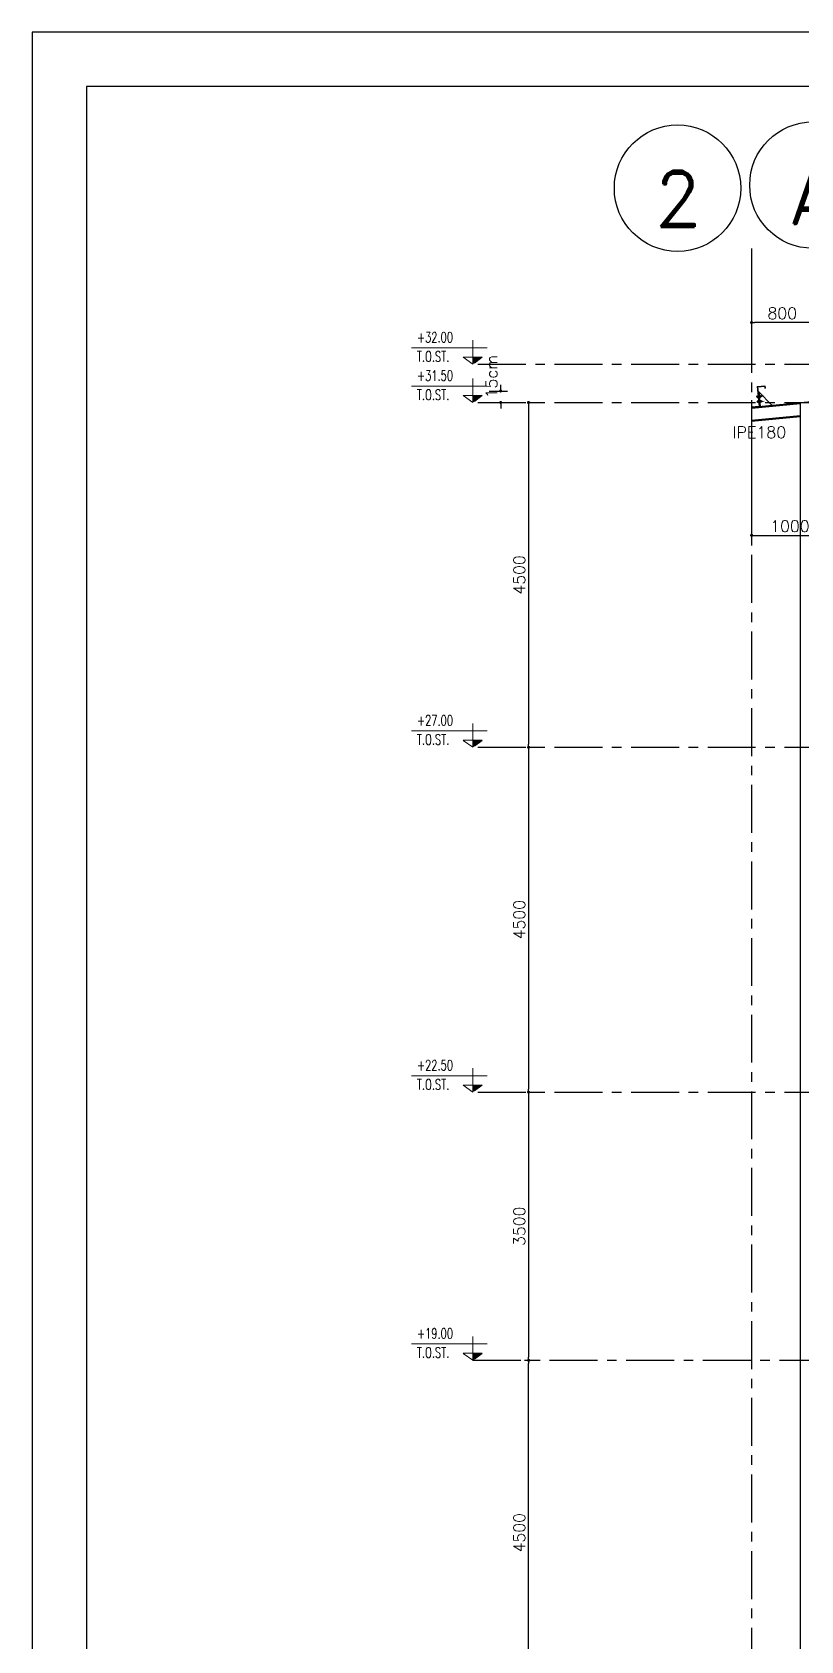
# Model space of a CAD drawing. Header units: inches. Extents: x 1387 to 2676, y -3554 to -2136.
# Drawn here: x 2520.25 to 2540.31, y -3171.4 to -3129.41 of the extents above; entities that cross this region are included whole.
import ezdxf
from ezdxf.enums import TextEntityAlignment as Align

# ---------------------------------------------------------------- set-up
doc = ezdxf.new("R2010")
doc.units = ezdxf.units.IN
doc.header["$MEASUREMENT"] = 0
for name, pattern in [('CENTER', [2, 1.25, -0.25, 0.25, -0.25]), ('DASHDOTX2', [2, 1, -0.5, 0, -0.5]), ('HIDDEN', [0.375, 0.25, -0.125])]:
    doc.linetypes.add(name, pattern=pattern)
for name, color, linetype in [('1', 1, 'Continuous'), ('2H', 2, 'HIDDEN'), ('3', 3, 'HIDDEN'), ('3G', 3, 'Continuous'), ('Ax', 1, 'DASHDOTX2'), ('AXE', 1, 'CENTER'), ('D', 1, 'Continuous'), ('DIM', 8, 'Continuous'), ('Layer4', 118, 'Continuous'), ('LEVEL', 3, 'HIDDEN'), ('Pich', 2, 'Continuous'), ('TEXT', 3, 'Continuous'), ('TIE', 2, 'Continuous')]:
    doc.layers.add(name, color=color, linetype=linetype)
doc.layers.add('2', color=2, linetype='Continuous', lineweight=9)
doc.styles.add('ROMAND', font='ROMAND.shx')
doc.styles.add('ROMANS', font='ROMANS')
doc.styles.add('ROMANT', font='romant')
doc.dimstyles.new('1-100', dxfattribs={"dimtxt": 0.3, "dimasz": 0.08, "dimexe": 0.18, "dimexo": 0.0625, "dimgap": 0.09, "dimtad": 1, "dimdec": 0, "dimlfac": 1000, "dimdsep": 46, "dimtxsty": 'ROMANT', "dimblk": 'DOT', "dimcen": 0.09, "dimclrd": 1, "dimclre": 1, "dimclrt": 3, "dimadec": 0, "dimazin": 0, "dimtfac": 1, "dimtdec": 0, "dimtix": 1, "dimtofl": 0, "dimtmove": 2, "dimatfit": 3, "dimldrblk": 'DOT', "dimfxl": 1, "dimtolj": 1, "dimarcsym": 0})
doc.dimstyles.new('1-50-2', dxfattribs={"dimtxt": 0.3, "dimasz": 0.08, "dimexe": 0.18, "dimexo": 0.0625, "dimgap": 0.09, "dimtad": 1, "dimdec": 0, "dimlfac": 500, "dimdsep": 46, "dimtxsty": 'ROMANT', "dimblk": 'DOT', "dimcen": 0.09, "dimclrd": 1, "dimclre": 1, "dimclrt": 3, "dimadec": 0, "dimazin": 0, "dimtfac": 1, "dimtdec": 0, "dimtix": 1, "dimtofl": 0, "dimtmove": 2, "dimatfit": 3, "dimldrblk": 'DOT', "dimfxl": 1, "dimtolj": 1, "dimarcsym": 0})

# ---------------------------------------------------------------- blocks, each defined once
blk = doc.blocks.new('DOT')
at = {"layer": 'DIM', "color": 0, "linetype": 'ByBlock'}
blk.add_line((-0.5, 0), (-1, 0), dxfattribs=at)
at = {"layer": 'DIM', "color": 0, "linetype": 'ByBlock', "const_width": 0.5}
blk.add_lwpolyline([(-0.25, 0, 1), (0.25, 0, 1)], format="xyb", close=True, dxfattribs=at)
blk = doc.blocks.new('*D2742')
at = {"layer": 'D', "color": 1, "lineweight": -2, "transparency": 16777216}
for p, q in [((2532.178, -3138.777), (2532.661, -3138.777)), ((2532.481, -3138.697), (2532.481, -3138.617)), ((2532.178, -3139.077), (2532.661, -3139.077)), ((2532.481, -3139.157), (2532.481, -3139.237))]:
    blk.add_line(p, q, dxfattribs=at)
at = {"layer": 'Defpoints', "color": 0, "transparency": 16777216}
for p in [(2532.116, -3138.777), (2532.116, -3139.077), (2532.481, -3139.077)]:
    blk.add_point(p, dxfattribs=at)
at = {"layer": 'D', "color": 1, "lineweight": -2, "transparency": 16777216, "xscale": 0.08, "yscale": 0.08, "zscale": 0.08}
for p, rotation in [((2532.481, -3138.777), 270), ((2532.481, -3139.077), 90)]:
    blk.add_blockref('DOT', p, dxfattribs=dict(at, rotation=rotation))
at = {"layer": 'D', "color": 2, "transparency": 16777216, "insert": (2532.241, -3138.403), "char_height": 0.3, "attachment_point": 5, "rotation": 90, "style": 'ROMANS'}
blk.add_mtext('\\A1;15cm', dxfattribs=at)
blk = doc.blocks.new('_Dot')
at = {"layer": 'DIM', "color": 0, "lineweight": -2}
blk.add_line((-0.5, 0), (-1, 0), dxfattribs=at)
at = {"layer": 'DIM', "color": 0, "const_width": 0.5}
blk.add_lwpolyline([(-0.25, 0, 1), (0.25, 0, 1)], format="xyb", close=True, dxfattribs=at)
blk = doc.blocks.new('*D2746')
at = {"layer": 'Defpoints', "color": 0, "transparency": 16777216}
for p in [(2533.039, -3164.077), (2533.209, -3164.077), (2533.039, -3173.077)]:
    blk.add_point(p, dxfattribs=at)
at = {"layer": 'Pich', "color": 1, "lineweight": -2, "transparency": 16777216}
for p, q in [((2533.102, -3164.077), (2533.389, -3164.077)), ((2533.209, -3172.997), (2533.209, -3164.157)), ((2533.102, -3173.077), (2533.389, -3173.077))]:
    blk.add_line(p, q, dxfattribs=at)
at = {"layer": 'Pich', "color": 1, "lineweight": -2, "transparency": 16777216, "xscale": 0.08, "yscale": 0.08, "zscale": 0.08}
for p, rotation in [((2533.209, -3164.077), 90), ((2533.209, -3173.077), 270)]:
    blk.add_blockref('DOT', p, dxfattribs=dict(at, rotation=rotation))
at = {"layer": 'Pich', "color": 3, "transparency": 16777216, "insert": (2532.969, -3168.577), "char_height": 0.3, "attachment_point": 5, "rotation": 90, "style": 'ROMANT'}
blk.add_mtext('\\A1;4500', dxfattribs=at)
blk = doc.blocks.new('*D2747')
at = {"layer": 'Defpoints', "color": 0, "transparency": 16777216}
for p in [(2533.209, -3157.077), (2533.209, -3164.077), (2533.209, -3164.077)]:
    blk.add_point(p, dxfattribs=at)
at = {"layer": 'Pich', "color": 1, "lineweight": -2, "transparency": 16777216}
for p, q in [((2533.209, -3157.157), (2533.209, -3163.997)), ((2533.272, -3157.077), (2533.389, -3157.077)), ((2533.272, -3164.077), (2533.389, -3164.077))]:
    blk.add_line(p, q, dxfattribs=at)
at = {"layer": 'Pich', "color": 1, "lineweight": -2, "transparency": 16777216, "xscale": 0.08, "yscale": 0.08, "zscale": 0.08}
for p, rotation in [((2533.209, -3157.077), 90), ((2533.209, -3164.077), 270)]:
    blk.add_blockref('DOT', p, dxfattribs=dict(at, rotation=rotation))
at = {"layer": 'Pich', "color": 3, "transparency": 16777216, "insert": (2532.969, -3160.577), "char_height": 0.3, "attachment_point": 5, "rotation": 90, "style": 'ROMANT'}
blk.add_mtext('\\A1;3500', dxfattribs=at)
blk = doc.blocks.new('*D2748')
at = {"layer": 'Defpoints', "color": 0, "transparency": 16777216}
for p in [(2533.188, -3148.077), (2533.188, -3157.077), (2533.208, -3157.077)]:
    blk.add_point(p, dxfattribs=at)
at = {"layer": 'Pich', "color": 1, "lineweight": -2, "transparency": 16777216}
for p, q in [((2533.208, -3148.157), (2533.208, -3156.997)), ((2533.251, -3148.077), (2533.388, -3148.077)), ((2533.251, -3157.077), (2533.388, -3157.077))]:
    blk.add_line(p, q, dxfattribs=at)
at = {"layer": 'Pich', "color": 1, "lineweight": -2, "transparency": 16777216, "xscale": 0.08, "yscale": 0.08, "zscale": 0.08}
for p, rotation in [((2533.208, -3148.077), 90), ((2533.208, -3157.077), 270)]:
    blk.add_blockref('DOT', p, dxfattribs=dict(at, rotation=rotation))
at = {"layer": 'Pich', "color": 3, "transparency": 16777216, "insert": (2532.968, -3152.577), "char_height": 0.3, "attachment_point": 5, "rotation": 90, "style": 'ROMANT'}
blk.add_mtext('\\A1;4500', dxfattribs=at)
blk = doc.blocks.new('*D2749')
at = {"layer": 'Defpoints', "color": 0, "transparency": 16777216}
for p in [(2533.188, -3139.077), (2533.188, -3148.077), (2533.208, -3148.077)]:
    blk.add_point(p, dxfattribs=at)
at = {"layer": 'Pich', "color": 1, "lineweight": -2, "transparency": 16777216}
for p, q in [((2533.208, -3139.157), (2533.208, -3147.997)), ((2533.251, -3139.077), (2533.388, -3139.077)), ((2533.251, -3148.077), (2533.388, -3148.077))]:
    blk.add_line(p, q, dxfattribs=at)
at = {"layer": 'Pich', "color": 1, "lineweight": -2, "transparency": 16777216, "xscale": 0.08, "yscale": 0.08, "zscale": 0.08}
for p, rotation in [((2533.208, -3139.077), 90), ((2533.208, -3148.077), 270)]:
    blk.add_blockref('DOT', p, dxfattribs=dict(at, rotation=rotation))
at = {"layer": 'Pich', "color": 3, "transparency": 16777216, "insert": (2532.968, -3143.577), "char_height": 0.3, "attachment_point": 5, "rotation": 90, "style": 'ROMANT'}
blk.add_mtext('\\A1;4500', dxfattribs=at)
blk = doc.blocks.new('TIE')
at = {"layer": 'TIE'}
for p, q in [((-3.5, 20), (4.4, 21.2)), ((-3.5, 20), (-0.5, 0.2)), ((-3.1, 19.7), (4.2, 20.8)), ((-3.1, 19.7), (-0.2, 0)), ((4.2, 20.8), (4.5, 18.9)), ((4.4, 21.2), (4.8, 18.9)), ((4.5, 18.9), (4.8, 18.9)), ((-8.4, 1.1), (-8.1, -1.2)), ((-8.4, 1.1), (-8.2, 1.1)), ((-8.2, 1.1), (-7.9, -0.9)), ((-7.9, -0.9), (-0.5, 0.2)), ((-1.6, 14.9), (-2.4, 14.8)), ((-1.6, 14.9), (-2.4, 14.8)), ((12.4, 1.9), (-1.6, 14.9)), ((-1.6, 14.9), (0.6, 0.1)), ((-0.2, 0), (12.4, 1.9)), ((-8.1, -1.2), (-0.2, 0))]:
    blk.add_line(p, q, dxfattribs=at)
blk = doc.blocks.new('*D2764')
at = {"layer": 'Defpoints', "color": 0, "transparency": 16777216}
for p in [(2539.03, -3135.057), (2540.63, -3135.057), (2539.03, -3136.99)]:
    blk.add_point(p, dxfattribs=at)
at = {"layer": 'Pich', "color": 1, "lineweight": -2, "transparency": 16777216}
for p, q in [((2539.03, -3135.119), (2539.03, -3137.17)), ((2540.63, -3135.119), (2540.63, -3137.17)), ((2540.55, -3136.99), (2539.11, -3136.99))]:
    blk.add_line(p, q, dxfattribs=at)
at = {"layer": 'Pich', "color": 1, "lineweight": -2, "transparency": 16777216, "xscale": 0.08, "yscale": 0.08, "zscale": 0.08, "rotation": 180}
blk.add_blockref('DOT', (2539.03, -3136.99), dxfattribs=at)
at = {"layer": 'Pich', "color": 1, "lineweight": -2, "transparency": 16777216, "xscale": 0.08, "yscale": 0.08, "zscale": 0.08}
blk.add_blockref('DOT', (2540.63, -3136.99), dxfattribs=at)
at = {"layer": 'Pich', "color": 3, "transparency": 16777216, "insert": (2539.83, -3136.75), "char_height": 0.3, "attachment_point": 5, "style": 'ROMANT'}
blk.add_mtext('\\A1;800', dxfattribs=at)
blk = doc.blocks.new('*D2765')
at = {"layer": 'Defpoints', "color": 0, "transparency": 16777216}
for p in [(2539.03, -3138.954), (2541.03, -3139.148), (2541.03, -3142.545)]:
    blk.add_point(p, dxfattribs=at)
at = {"layer": 'Pich', "color": 1, "lineweight": -2, "transparency": 16777216}
for p, q in [((2539.03, -3139.016), (2539.03, -3142.725)), ((2541.03, -3139.21), (2541.03, -3142.725)), ((2539.11, -3142.545), (2540.95, -3142.545))]:
    blk.add_line(p, q, dxfattribs=at)
at = {"layer": 'Pich', "color": 1, "lineweight": -2, "transparency": 16777216, "xscale": 0.08, "yscale": 0.08, "zscale": 0.08, "rotation": 180}
blk.add_blockref('DOT', (2539.03, -3142.545), dxfattribs=at)
at = {"layer": 'Pich', "color": 1, "lineweight": -2, "transparency": 16777216, "xscale": 0.08, "yscale": 0.08, "zscale": 0.08}
blk.add_blockref('DOT', (2541.03, -3142.545), dxfattribs=at)
at = {"layer": 'Pich', "color": 3, "transparency": 16777216, "insert": (2540.03, -3142.305), "char_height": 0.3, "attachment_point": 5, "style": 'ROMANT'}
blk.add_mtext('\\A1;1000', dxfattribs=at)

msp = doc.modelspace()

# ---------------------------------------------------------------- linework, layer by layer
at = {"layer": '1'}
msp.add_lwpolyline([(2578.30094543, -3212.095244), (2578.30094543, -3130.82689383), (2521.6679488, -3130.82689383), (2521.6679488, -3212.095244)], close=True, dxfattribs=at)
at = {"layer": '2'}
for p, q in [((2532.1275208, -3137.64873584, 0.01499996), (2530.15586773, -3137.64873584, 0.01499996)), ((2531.7576139, -3138.07684976, 0.01499996), (2531.7576139, -3137.45241909, 0.01499996)), ((2531.7576139, -3138.07684976, 0.01499996), (2531.49756904, -3137.8966869, 0.01499996)), ((2531.49763563, -3137.89197606, 0.01499996), (2531.99772191, -3137.89197606, 0.01499996)), ((2531.7576139, -3139.07684976, 0.01499996), (2531.7576139, -3138.45241909, 0.01499996)), ((2532.1275208, -3138.64873584, 0.01499996), (2530.15586773, -3138.64873584, 0.01499996)), ((2531.7576139, -3139.07684976, 0.01499996), (2531.49756904, -3138.8966869, 0.01499996)), ((2531.49763563, -3138.89197606, 0.01499996), (2531.99772191, -3138.89197606, 0.01499996)), ((2539.34679301, -3138.91163979), (2539.14632692, -3138.93134512)), ((2539.17065794, -3138.91017165), (2539.1743126, -3138.94735125)), ((2539.17239404, -3138.91492572), (2539.17110373, -3138.91407183)), ((2539.17268688, -3138.91790487), (2539.17158753, -3138.91899366)), ((2539.17490232, -3138.93936062), (2539.17349822, -3138.93843142)), ((2539.17498442, -3138.94236048), (2539.17398202, -3138.94335325)), ((2539.17665261, -3138.90286998), (2539.18911793, -3138.90164467)), ((2539.17673415, -3138.91600307), (2539.19039731, -3138.91466001)), ((2539.17924244, -3138.94043796), (2539.19280021, -3138.93910527)), ((2539.18911793, -3138.90164467), (2539.19407959, -3138.95212061)), ((2539.19649015, -3138.89808869), (2539.19139157, -3138.89858986)), ((2539.19929003, -3138.90038739), (2539.20430181, -3138.95137318)), ((2539.22833597, -3138.90784198), (2539.20029214, -3138.91058204)), ((2539.23134353, -3138.93843848), (2539.2032997, -3138.94117853)), ((2539.22733386, -3138.89764733), (2539.23234564, -3138.94863312)), ((2539.23473114, -3138.89434627), (2539.22963256, -3138.89484745)), ((2539.24024409, -3138.95043065), (2539.23514552, -3138.95093183)), ((2539.23753102, -3138.89664497), (2539.2425428, -3138.94763077)), ((2539.25667575, -3138.89502048), (2539.23755608, -3138.8968999)), ((2539.23755608, -3138.8968999), (2539.24251774, -3138.94737584)), ((2539.25733329, -3138.90532283), (2539.23856537, -3138.90716767)), ((2539.26010861, -3138.93463915), (2539.24144608, -3138.93647363)), ((2539.26163741, -3138.94549642), (2539.24251774, -3138.94737584)), ((2539.25667575, -3138.89502048), (2539.26235695, -3138.90044641)), ((2539.26138056, -3138.90342103), (2539.26247991, -3138.90233224)), ((2539.26615337, -3138.93906815), (2539.26163741, -3138.94549642)), ((2539.2616734, -3138.90640017), (2539.26296371, -3138.90725406)), ((2539.26235695, -3138.90044641), (2539.26615337, -3138.93906815)), ((2539.2867185, -3138.90210312), (2539.26275138, -3138.90445903)), ((2539.27832421, -3138.93382039), (2539.26337707, -3138.91082434)), ((2539.26415589, -3138.93273735), (2539.26535219, -3138.93155254)), ((2539.26465948, -3138.93569578), (2539.26583599, -3138.93647436)), ((2539.27114505, -3138.93452608), (2539.26473795, -3138.9246688)), ((2539.28972606, -3138.93269962), (2539.26575894, -3138.93505552)), ((2539.28550336, -3138.9331147), (2539.26662975, -3138.90407779)), ((2539.28916564, -3138.92699831), (2539.27380891, -3138.9033721)), ((2539.28780476, -3138.91315385), (2539.28098806, -3138.90266641)), ((2539.2867185, -3138.90210312), (2539.28972606, -3138.93269962)), ((2539.35887285, -3139.03845212), (2539.15840676, -3139.05815744)), ((2539.18161427, -3138.95334592), (2539.19407959, -3138.95212061)), ((2539.18311959, -3139.03694644), (2539.18677425, -3139.07412604)), ((2539.18485569, -3139.04170052), (2539.18356538, -3139.04084663)), ((2539.18514853, -3139.04467966), (2539.18404918, -3139.04576845)), ((2539.18736397, -3139.06613541), (2539.18595987, -3139.06520621)), ((2539.18744607, -3139.06913527), (2539.18644367, -3139.07012804)), ((2539.18911426, -3139.02964477), (2539.20157958, -3139.02841946)), ((2539.1891958, -3139.04277786), (2539.20285896, -3139.04143481)), ((2539.19170409, -3139.06721275), (2539.20526186, -3139.06588006)), ((2539.19407592, -3139.08012071), (2539.20654124, -3139.0788954)), ((2539.20200311, -3138.95417306), (2539.19690453, -3138.95467424)), ((2539.20157958, -3139.02841946), (2539.20654124, -3139.0788954)), ((2539.2089518, -3139.02486348), (2539.20385322, -3139.02536465)), ((2539.21446476, -3139.08094785), (2539.20936618, -3139.08144903)), ((2539.21175168, -3139.02716218), (2539.21676346, -3139.07814797)), ((2539.24079762, -3139.03461677), (2539.21275379, -3139.03735683)), ((2539.24380518, -3139.06521327), (2539.21576135, -3139.06795333)), ((2539.23979551, -3139.02442212), (2539.24480729, -3139.07540791)), ((2539.24719279, -3139.02112106), (2539.24209421, -3139.02162224)), ((2539.25270574, -3139.07720544), (2539.24760716, -3139.07770662)), ((2539.24999267, -3139.02341976), (2539.25500445, -3139.07440556)), ((2539.2691374, -3139.02179527), (2539.25001773, -3139.02367469)), ((2539.25001773, -3139.02367469), (2539.25497939, -3139.07415063)), ((2539.26979494, -3139.03209762), (2539.25102702, -3139.03394246)), ((2539.27257026, -3139.06141394), (2539.25390773, -3139.06324842)), ((2539.27409906, -3139.07227121), (2539.25497939, -3139.07415063)), ((2539.2691374, -3139.02179527), (2539.2748186, -3139.0272212)), ((2539.27384221, -3139.03019582), (2539.27494156, -3139.02910703)), ((2539.27861502, -3139.06584294), (2539.27409906, -3139.07227121)), ((2539.27413505, -3139.03317496), (2539.27542536, -3139.03402885)), ((2539.2748186, -3139.0272212), (2539.27861502, -3139.06584294)), ((2539.29918015, -3139.02887791), (2539.27521303, -3139.03123382)), ((2539.29078586, -3139.06059518), (2539.27583872, -3139.03759913)), ((2539.27661754, -3139.05951214), (2539.27781384, -3139.05832733)), ((2539.27712113, -3139.06247057), (2539.27829764, -3139.06324915)), ((2539.2836067, -3139.06130087), (2539.2771996, -3139.05144359)), ((2539.30218771, -3139.05947441), (2539.27822059, -3139.06183032)), ((2539.29796501, -3139.05988949), (2539.2790914, -3139.03085258)), ((2539.30162729, -3139.0537731), (2539.28627056, -3139.03014689)), ((2539.30026641, -3139.03992864), (2539.29344971, -3139.0294412)), ((2539.29918015, -3139.02887791), (2539.30218771, -3139.05947441)), ((2532.1275208, -3147.64873584, 0.01499996), (2530.15586773, -3147.64873584, 0.01499996)), ((2531.7576139, -3148.07684976, 0.01499996), (2531.7576139, -3147.45241909, 0.01499996)), ((2531.7576139, -3148.07684976, 0.01499996), (2531.49756904, -3147.8966869, 0.01499996)), ((2531.49763563, -3147.89197606, 0.01499996), (2531.99772191, -3147.89197606, 0.01499996)), ((2531.7576139, -3157.07684976, 0.01499996), (2531.7576139, -3156.45241909, 0.01499996)), ((2532.1275208, -3156.64873584, 0.01499996), (2530.15586773, -3156.64873584, 0.01499996)), ((2531.7576139, -3157.07684976, 0.01499996), (2531.49756904, -3156.8966869, 0.01499996)), ((2531.49763563, -3156.89197606, 0.01499996), (2531.99772191, -3156.89197606, 0.01499996)), ((2532.1275208, -3163.64873584, 0.01499996), (2530.15586773, -3163.64873584, 0.01499996)), ((2531.7576139, -3164.07684976, 0.01499996), (2531.7576139, -3163.45241909, 0.01499996)), ((2531.7576139, -3164.07684976, 0.01499996), (2531.49756904, -3163.8966869, 0.01499996)), ((2531.49763563, -3163.89197606, 0.01499996), (2531.99772191, -3163.89197606, 0.01499996))]:
    msp.add_line(p, q, dxfattribs=at)
for centre, radius, start, end in [((2539.17730611, -3138.90951815), 0.00668021, 95.613998816, 185.613998818), ((2539.17608066, -3138.9093549), 0.00668021, 236.504538786, 275.613998816), ((2539.17738765, -3138.92265124), 0.00668021, 95.613998816, 134.723458847), ((2539.18096077, -3138.94669775), 0.00668021, 185.613998818, 275.613998816), ((2539.17858894, -3138.93378979), 0.00668021, 236.504538786, 275.613998816), ((2539.17968519, -3138.94710685), 0.00668021, 95.613998816, 134.723458847), ((2539.19164216, -3138.90113915), 0.00256158, 95.613998816, 185.613998818), ((2539.19674074, -3138.90063798), 0.00256158, 5.613998818, 95.613998816), ((2539.22988315, -3138.89739674), 0.00256158, 95.613998816, 185.613998818), ((2539.23489493, -3138.94838254), 0.00256158, 185.613998818, 275.613998816), ((2539.23498173, -3138.89689556), 0.00256158, 5.613998818, 95.613998816), ((2539.23999351, -3138.94788136), 0.00256158, 275.613998816, 5.613998818), ((2539.25667979, -3138.89867466), 0.00668021, 275.613998816, 314.723458847), ((2539.25798678, -3138.911971), 0.00668021, 56.504538786, 95.613998816), ((2539.25945512, -3138.92799098), 0.00668021, 275.613998816, 314.723458847), ((2539.26097286, -3138.9412666), 0.00668021, 56.504538786, 95.613998816), ((2539.18976776, -3139.03629294), 0.00668021, 95.613998816, 185.613998818), ((2539.18854231, -3139.03612969), 0.00668021, 236.504538786, 275.613998816), ((2539.1898493, -3139.04942603), 0.00668021, 95.613998816, 134.723458847), ((2539.19342242, -3139.07347254), 0.00668021, 185.613998818, 275.613998816), ((2539.19105059, -3139.06056458), 0.00668021, 236.504538786, 275.613998816), ((2539.19214684, -3139.07388164), 0.00668021, 95.613998816, 134.723458847), ((2539.19665394, -3138.95212495), 0.00256158, 185.613998818, 275.613998816), ((2539.20410381, -3139.02791394), 0.00256158, 95.613998816, 185.613998818), ((2539.20175252, -3138.95162377), 0.00256158, 275.613998816, 5.613998818), ((2539.20911559, -3139.07889974), 0.00256158, 185.613998818, 275.613998816), ((2539.20920239, -3139.02741277), 0.00256158, 5.613998818, 95.613998816), ((2539.21421417, -3139.07839856), 0.00256158, 275.613998816, 5.613998818), ((2539.2423448, -3139.02417153), 0.00256158, 95.613998816, 185.613998818), ((2539.24735658, -3139.07515733), 0.00256158, 185.613998818, 275.613998816), ((2539.24744338, -3139.02367035), 0.00256158, 5.613998818, 95.613998816), ((2539.25245516, -3139.07465615), 0.00256158, 275.613998816, 5.613998818), ((2539.26914144, -3139.02544945), 0.00668021, 275.613998816, 314.723458847), ((2539.27044843, -3139.03874579), 0.00668021, 56.504538786, 95.613998816), ((2539.27191677, -3139.05476577), 0.00668021, 275.613998816, 314.723458847), ((2539.27343451, -3139.0680414), 0.00668021, 56.504538786, 95.613998816)]:
    msp.add_arc(centre, radius, start, end, dxfattribs=at)
at = {"layer": '2H'}
for p, q in [((2531.99765531, -3137.8966869, 0.01499996), (2531.7576139, -3138.07684976, 0.01499996)), ((2531.99765531, -3138.8966869, 0.01499996), (2531.7576139, -3139.07684976, 0.01499996)), ((2531.99765531, -3147.8966869, 0.01499996), (2531.7576139, -3148.07684976, 0.01499996)), ((2531.99765531, -3156.8966869, 0.01499996), (2531.7576139, -3157.07684976, 0.01499996)), ((2531.99765531, -3163.8966869, 0.01499996), (2531.7576139, -3164.07684976, 0.01499996))]:
    msp.add_line(p, q, dxfattribs=at)
at = {"layer": '3'}
for points in [[(2531.7576139, -3138.07684976, 0.01499996), (2531.99765531, -3137.8966869, 0.01499996), (2531.7576139, -3137.8966869, 0.01499996)], [(2531.7576139, -3139.07684976, 0.01499996), (2531.99765531, -3138.8966869, 0.01499996), (2531.7576139, -3138.8966869, 0.01499996)], [(2531.7576139, -3148.07684976, 0.01499996), (2531.99765531, -3147.8966869, 0.01499996), (2531.7576139, -3147.8966869, 0.01499996)], [(2531.7576139, -3157.07684976, 0.01499996), (2531.99765531, -3156.8966869, 0.01499996), (2531.7576139, -3156.8966869, 0.01499996)], [(2531.7576139, -3164.07684976, 0.01499996), (2531.99765531, -3163.8966869, 0.01499996), (2531.7576139, -3163.8966869, 0.01499996)]]:
    msp.add_solid(points, dxfattribs=at)
at = {"layer": '3G'}
for p, q in [((2539.02996628, -3139.19979195), (2542.44913259, -3138.86879995)), ((2539.02996628, -3139.19979195), (2539.02996628, -3139.56147483)), ((2539.03237514, -3139.22467563), (2540.29996619, -3139.10196662)), ((2540.29996617, -3139.07684978), (2540.300025, -3201.47684978)), ((2539.02996628, -3139.56147483), (2540.29996651, -3139.4385326)), ((2539.0299666, -3139.53635793), (2540.29755765, -3139.41364893))]:
    msp.add_line(p, q, dxfattribs=at)
at = {"layer": 'Ax', "linetype": 'Continuous', "ltscale": 0.5}
for centre in [(2540.62983938, -3133.4028096), (2537.09734425, -3133.48284636)]:
    msp.add_circle(centre, 1.65, dxfattribs=at)
at = {"layer": 'AXE'}
for p, q in [((2539.0299543, -3135.05650671), (2539.03002675, -3201.70429492)), ((2531.8860833, -3138.07684976), (2564.24178592, -3138.07684976)), ((2531.8860833, -3139.07684976), (2564.24178592, -3139.07684976)), ((2531.8860833, -3148.07684976), (2564.24178592, -3148.07684976)), ((2531.8860833, -3157.07684976), (2564.24178592, -3157.07684976)), ((2531.7576139, -3164.07684976, 0.01499996), (2564.11331652, -3164.07684976, 0.01499996))]:
    msp.add_line(p, q, dxfattribs=at)
at = {"layer": 'Layer4'}
msp.add_lwpolyline([(2520.25212388, -3129.41106891), (2520.25212388, -3213.51106891), (2579.71677035, -3213.51106891), (2579.71677035, -3129.41106891)], close=True, dxfattribs=at)

# ---------------------------------------------------------------- block references
at = {"layer": '2', "xscale": 0.02561576354679803, "yscale": 0.02561576354679803, "zscale": 0.02561576354679803, "rotation": 357.0482764476217}
msp.add_blockref('TIE', (2539.23902326, -3139.17939729), dxfattribs=at)

# ---------------------------------------------------------------- texts
at = {"layer": '3', "color": 3, "style": 'ROMAND'}
for s, p in [('2', (2537.10209553, -3133.76365185, 0.00000003)), ('A', (2540.63459066, -3133.68361508, 0.00000003))]:
    msp.add_text(s, height=1.4598144, dxfattribs=at).set_placement(p, align=Align.MIDDLE_CENTER)
at = {"layer": 'LEVEL', "style": 'ROMANS', "width": 0.7}
for s, p in [('+32.00', (2530.29666596, -3137.50910172, 0.01499996)), ('T.O.ST.  ', (2530.29666596, -3138.01034863, 0.01499996)), ('+31.50', (2530.29666596, -3138.50910172, 0.01499996)), ('T.O.ST.  ', (2530.29666596, -3139.01034863, 0.01499996)), ('+27.00', (2530.29666596, -3147.50910172, 0.01499996)), ('T.O.ST.  ', (2530.29666596, -3148.01034863, 0.01499996)), ('+22.50', (2530.29666596, -3156.50910172, 0.01499996)), ('T.O.ST.  ', (2530.29666596, -3157.01034863, 0.01499996)), ('+19.00', (2530.29666596, -3163.50910172, 0.01499996)), ('T.O.ST.  ', (2530.29666596, -3164.01034863, 0.01499996))]:
    msp.add_text(s, height=0.27, dxfattribs=at).set_placement(p)
at = {"layer": 'TEXT', "color": 2, "style": 'ROMANT'}
msp.add_text('IPE180', height=0.302224371, rotation=0.081705483, dxfattribs=at).set_placement((2538.53356973, -3140.00623735, -0.00452735))

# ---------------------------------------------------------------- dimensions: what is measured, and where the dimension line sits
at = {"layer": 'D'}
dim = msp.add_linear_dim(base=(2532.48128079, -3139.07684976), p1=(2532.11591848, -3138.77684976), p2=(2532.11591848, -3139.07684976), angle=270, text='15cm', dimstyle='1-100', override={"dimtxsty": 'ROMANS', "dimclrt": 2, "dimtmove": 1}, dxfattribs=at)
dim.commit()
dim.dimension.update_dxf_attribs({"geometry": '*D2742', "text_midpoint": (2532.48128079, -3138.40251471), "dimtype": 160})
at = {"layer": 'Pich'}
for base, p1, p2, picture, middle in [((2539.0299543, -3136.98995778), (2540.6299543, -3135.0565052), (2539.0299543, -3135.05650671), '*D2764', (2539.8299543, -3136.74995778)), ((2541.0299661, -3142.54542031), (2539.02996627, -3138.95390756), (2541.0299661, -3139.14751732), '*D2765', (2540.02996618, -3142.30542031))]:
    dim = msp.add_linear_dim(base=base, p1=p1, p2=p2, dimstyle='1-50-2', dxfattribs=at)
    dim.commit()
    dim.dimension.update_dxf_attribs({"geometry": picture, "text_midpoint": middle})
for base, p1, p2, picture, middle in [((2533.20824129, -3148.07684976), (2533.18824673, -3139.07684976), (2533.18824129, -3148.07684976), '*D2749', (2532.96824129, -3143.57684976)), ((2533.20824129, -3157.07684976), (2533.18824673, -3148.07684976), (2533.18824673, -3157.07684976), '*D2748', (2532.96824129, -3152.57684976)), ((2533.20907448, -3164.07684976), (2533.20907448, -3157.07684976), (2533.20907448, -3164.07684976), '*D2747', (2532.96907448, -3160.57684976)), ((2533.20907448, -3164.07684976), (2533.03907448, -3173.07684976), (2533.03907448, -3164.07684976), '*D2746', (2532.96907448, -3168.57684976))]:
    dim = msp.add_linear_dim(base=base, p1=p1, p2=p2, angle=90, dimstyle='1-50-2', dxfattribs=at)
    dim.commit()
    dim.dimension.update_dxf_attribs({"geometry": picture, "text_midpoint": middle})

doc.saveas('drawing.dxf')
